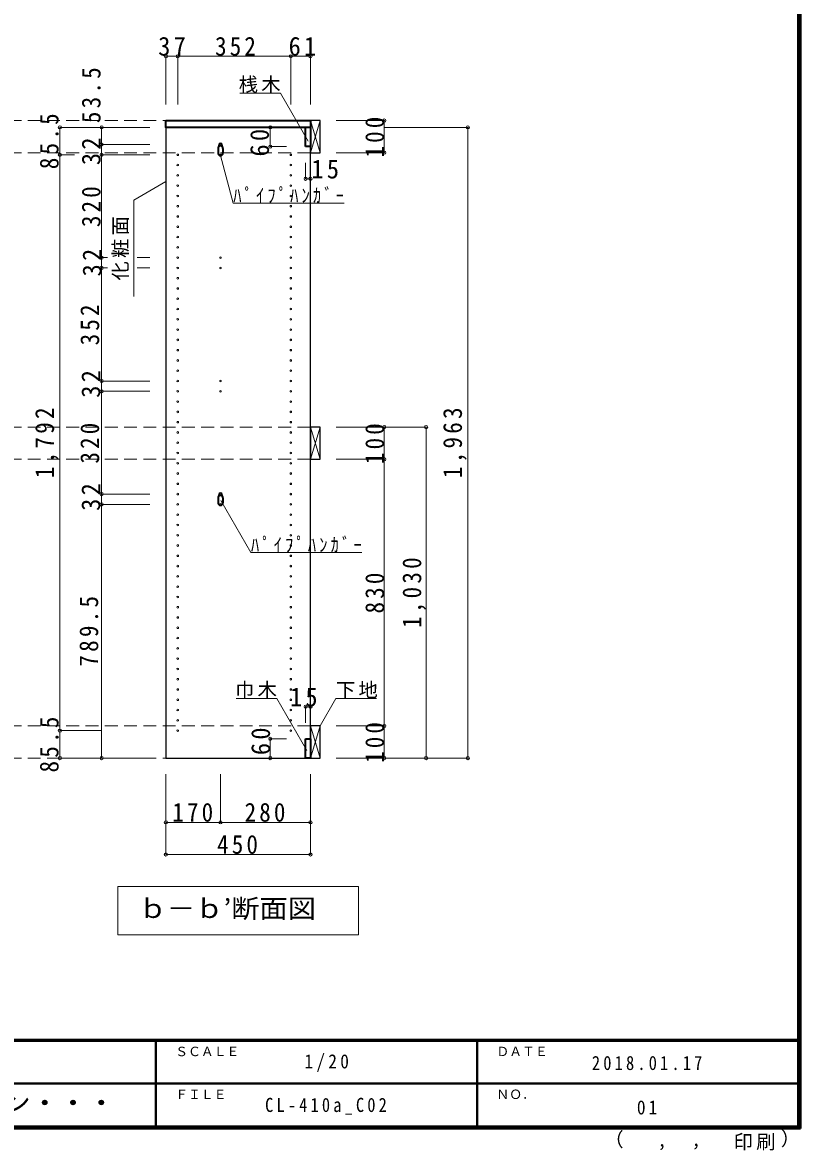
# Model space of a CAD drawing. Units: millimetres, scale not verified. Extents: x -3922 to 3878, y -2932 to 2722.
# Drawn here: x 1456 to 3878, y -2932 to 578 of the extents above; entities that cross this region are included whole.
import ezdxf
from ezdxf.enums import TextEntityAlignment as Align

# ---------------------------------------------------------------- set-up
doc = ezdxf.new("R2010")
doc.units = ezdxf.units.MM
doc.header["$LTSCALE"] = 20
doc.header["$PDMODE"] = 32
doc.header["$PDSIZE"] = 10
doc.linetypes.add('DASHED2', pattern=[3, 2, -1])
for name, color, linetype, lineweight in [('0-2', 2, 'Continuous', 35), ('0-5_側板', 4, 'Continuous', 9), ('0-6_パイプハンガー', 4, 'Continuous', 9), ('0-7_桟木・巾木', 2, 'Continuous', 35), ('0-8', 3, 'Continuous', 25), ('0-A_文字', 7, 'Continuous', 18), ('0-B_寸法', 7, 'Continuous', 9), ('F-1_枠', 6, 'Continuous', 40)]:
    doc.layers.add(name, color=color, linetype=linetype, lineweight=lineweight)
doc.layers.add('F-A_文字', color=7, linetype='Continuous')
doc.styles.add('ＭＳ ゴシック', font='')
doc.styles.get('ＭＳ ゴシック').set_extended_font_data('MS Gothic')

msp = doc.modelspace()

# ---------------------------------------------------------------- linework, layer by layer
at = {"layer": '0-2'}
for p, q in [((1902.47, 272.73), (2352.47, 272.73)), ((2352.47, 272.73), (2352.47, 251.73))]:
    msp.add_line(p, q, dxfattribs=at)
msp.add_lwpolyline([(2352.47, 251.73), (1902.47, 251.73), (1902.47, 272.73)], dxfattribs=at)
at = {"layer": '0-5_側板', "color": 3, "lineweight": 25}
for p, q in [((2352.47, 251.73), (1902.47, 251.73)), ((2352.47, -1711.27), (2352.47, 251.73))]:
    msp.add_line(p, q, dxfattribs=at)
msp.add_lwpolyline([(1902.47, 251.73), (1902.47, -1711.27), (2352.47, -1711.27)], dxfattribs=at)
at = {"layer": '0-5_側板'}
for centre in [(2072.47, 198.23), (1939.47, 166.23), (2072.47, 166.23), (2291.47, 166.23), (1939.47, 134.23), (2291.47, 134.23), (1939.47, 102.23), (1939.47, 70.23), (2291.47, 102.23), (2291.47, 70.23), (1939.47, 38.23), (2291.47, 38.23), (1939.47, 6.23), (2291.47, 6.23), (1939.47, -25.77), (2291.47, -25.77), (1939.47, -57.77), (2291.47, -57.77), (1939.47, -89.77), (2291.47, -89.77), (1939.47, -121.77), (2291.47, -121.77), (1939.47, -153.77), (2072.47, -153.77), (2291.47, -153.77), (1939.47, -185.77), (2072.47, -185.77), (2291.47, -185.77), (1939.47, -217.77), (2291.47, -217.77), (1939.47, -249.77), (1939.47, -281.77), (2291.47, -249.77), (2291.47, -281.77), (1939.47, -313.77), (2291.47, -313.77), (1939.47, -345.77), (2291.47, -345.77), (1939.47, -377.77), (2291.47, -377.77), (1939.47, -409.77), (2291.47, -409.77), (1939.47, -441.77), (2291.47, -441.77), (1939.47, -473.77), (2291.47, -473.77), (1939.47, -505.77), (2291.47, -505.77), (1939.47, -537.77), (2072.47, -537.77), (2291.47, -537.77), (1939.47, -569.77), (2072.47, -569.77), (2291.47, -569.77), (1939.47, -601.77), (1939.47, -633.77), (2291.47, -601.77), (2291.47, -633.77), (1939.47, -665.77), (2291.47, -665.77), (1939.47, -697.77), (2291.47, -697.77), (1939.47, -729.77), (2291.47, -729.77), (1939.47, -761.77), (2291.47, -761.77), (1939.47, -793.77), (2291.47, -793.77), (1939.47, -825.77), (2291.47, -825.77), (1939.47, -857.77), (2291.47, -857.77), (1939.47, -889.77), (2072.47, -889.77), (2291.47, -889.77), (1939.47, -921.77), (2072.47, -921.77), (2291.47, -921.77), (1939.47, -953.77), (2291.47, -953.77), (1939.47, -985.77), (1939.47, -1017.77), (2291.47, -985.77), (2291.47, -1017.77), (1939.47, -1049.77), (2291.47, -1049.77), (1939.47, -1081.77), (2291.47, -1081.77), (1939.47, -1113.77), (2291.47, -1113.77), (1939.47, -1145.77), (2291.47, -1145.77), (1939.47, -1177.77), (2291.47, -1177.77), (1939.47, -1209.77), (2291.47, -1209.77), (1939.47, -1241.77), (2291.47, -1241.77), (1939.47, -1273.77), (2291.47, -1273.77), (1939.47, -1305.77), (2291.47, -1305.77), (1939.47, -1337.77), (1939.47, -1369.77), (2291.47, -1337.77), (2291.47, -1369.77), (1939.47, -1401.77), (2291.47, -1401.77), (1939.47, -1433.77), (2291.47, -1433.77), (1939.47, -1465.77), (2291.47, -1465.77), (1939.47, -1497.77), (2291.47, -1497.77), (1939.47, -1529.77), (2291.47, -1529.77), (1939.47, -1561.77), (2291.47, -1561.77), (1939.47, -1593.77), (2291.47, -1593.77), (1939.47, -1625.77), (2291.47, -1625.77)]:
    msp.add_circle(centre, 2.5, dxfattribs=at)
at = {"layer": '0-6_パイプハンガー', "color": 2, "lineweight": 35}
for p, q in [((2064.97, 186.23), (2064.97, 171.23)), ((2079.97, 186.23), (2079.97, 171.23)), ((2064.97, -901.77), (2064.97, -916.77)), ((2079.97, -901.77), (2079.97, -916.77))]:
    msp.add_line(p, q, dxfattribs=at)
at = {"layer": '0-6_パイプハンガー', "color": 7, "lineweight": 18}
for centre, radius, start, end in [((2111.07, 184.72), 46.13, 162.96035, 178.115), ((2072.47, 198.23), 5.5, 0, 180), ((2033.86, 184.72), 46.13, 1.885, 17.03965), ((2111.07, -903.28), 46.13, 162.96035, 178.115), ((2072.47, -889.77), 5.5, 0, 180), ((2033.86, -903.28), 46.13, 1.885, 17.03965)]:
    msp.add_arc(centre, radius, start, end, dxfattribs=at)
at = {"layer": '0-6_パイプハンガー', "color": 2, "lineweight": 35}
for centre, start, end in [((2072.47, 186.23), 0, 180), ((2072.47, 171.23), 180, 0), ((2072.47, -901.77), 0, 180), ((2072.47, -916.77), 180, 0)]:
    msp.add_arc(centre, 7.5, start, end, dxfattribs=at)
at = {"layer": '0-7_桟木・巾木'}
for p, q in [((2352.47, 251.73), (2337.47, 251.73)), ((2337.47, 191.73), (2337.47, 251.73)), ((2352.47, 251.73), (2352.47, 191.73)), ((2337.47, -1651.27), (2352.47, -1651.27)), ((2352.47, -1651.27), (2352.47, -1711.27))]:
    msp.add_line(p, q, dxfattribs=at)
for points in [[(2352.47, 191.73), (2340.97, 191.73), (2337.47, 191.73)], [(2352.47, -1711.27), (2337.47, -1711.27), (2337.47, -1651.27)]]:
    msp.add_lwpolyline(points, dxfattribs=at)
at = {"layer": '0-8'}
for p, q in [((2352.47, 272.73), (2352.47, 172.73)), ((2382.47, 272.73), (2352.47, 272.73)), ((2382.47, 172.73), (2382.47, 272.73)), ((2352.47, 172.73), (2382.47, 172.73)), ((2352.47, -681.27), (2352.47, -781.27)), ((2382.47, -681.27), (2352.47, -681.27)), ((2382.47, -781.27), (2382.47, -681.27)), ((2352.47, -781.27), (2382.47, -781.27)), ((2352.47, -1611.27), (2352.47, -1711.27)), ((2382.47, -1611.27), (2352.47, -1611.27)), ((2382.47, -1711.27), (2382.47, -1611.27)), ((2352.47, -1711.27), (2382.47, -1711.27))]:
    msp.add_line(p, q, dxfattribs=at)
at = {"layer": '0-8', "color": 7, "lineweight": 18}
for p, q in [((2352.47, 172.73), (2382.47, 272.73)), ((2352.47, 272.73), (2382.47, 172.73)), ((2352.47, -781.27), (2382.47, -681.27)), ((2352.47, -681.27), (2382.47, -781.27)), ((2352.47, -1711.27), (2382.47, -1611.27)), ((2352.47, -1611.27), (2382.47, -1711.27))]:
    msp.add_line(p, q, dxfattribs=at)
at = {"layer": '0-A_文字'}
for p, q in [((2112.21, 15.43), (2072.47, 163.73)), ((1902.47, 82.66), (1802.47, 24.93)), ((1802.47, -275.07), (1802.47, 24.93)), ((2112.21, 15.43), (2457.21, 15.43)), ((2073.91, -910.02), (2167.29, -1071.77)), ((2167.29, -1071.77), (2512.29, -1071.77)), ((2247.69, -1525.68), (2121.66, -1525.68)), ((2341.07, -1687.41), (2247.69, -1525.68)), ((1752.47, -2111.27), (1752.47, -2261.27)), ((2502.47, -2111.27), (1752.47, -2111.27)), ((2502.47, -2111.27), (2502.47, -2261.27)), ((1752.47, -2261.27), (2502.47, -2261.27))]:
    msp.add_line(p, q, dxfattribs=at)
for points in [[(2345.8, 208.2), (2259.12, 358.32), (2133.09, 358.32)], [(2382.47, -1611.27), (2431.89, -1525.68), (2557.91, -1525.68)]]:
    msp.add_lwpolyline(points, dxfattribs=at)
at = {"layer": '0-B_寸法', "color": 4}
for p, q in [((1902.47, 472.73), (1902.47, 322.73)), ((1902.47, 472.73), (2352.47, 472.73)), ((1939.47, 472.73), (1939.47, 322.73)), ((2291.47, 472.73), (2291.47, 322.73)), ((2352.47, 472.73), (2352.47, 322.73)), ((1572.47, 251.73), (1572.47, -1711.27)), ((1572.47, 251.73), (1702.47, 251.73)), ((1702.47, 251.73), (1702.47, 198.23)), ((1852.47, 251.73), (1702.47, 251.73)), ((2227.47, 251.73), (2227.47, 191.73)), ((2227.47, 251.73), (2277.47, 251.73)), ((2582.47, 272.73), (2432.47, 272.73)), ((2582.47, 272.73), (2582.47, 172.73)), ((2842.47, 251.73), (2582.47, 251.73)), ((2842.47, 251.73), (2842.47, -1711.27)), ((1702.47, 198.23), (1702.47, 166.23)), ((1852.47, 198.23), (1702.47, 198.23)), ((2227.47, 191.73), (2277.47, 191.73)), ((1572.47, 166.23), (1617.48, 166.23)), ((1702.47, 166.23), (1702.47, -153.77)), ((1852.47, 166.23), (1702.47, 166.23)), ((2337.47, 91.73), (2337.47, 141.73)), ((2352.47, 91.73), (2352.47, 141.73)), ((2582.47, 172.73), (2432.47, 172.73)), ((2337.47, 91.73), (2352.47, 91.73)), ((1702.47, -153.77), (1702.47, -185.77)), ((1720.96, -153.77), (1702.47, -153.77)), ((1852.47, -153.77), (1812.72, -153.77)), ((1702.47, -185.77), (1702.47, -537.77)), ((1720.96, -185.77), (1702.47, -185.77)), ((1852.47, -185.77), (1812.72, -185.77)), ((1702.47, -537.77), (1702.47, -569.77)), ((1852.47, -537.77), (1702.47, -537.77)), ((1702.47, -569.77), (1702.47, -889.77)), ((1852.47, -569.77), (1702.47, -569.77)), ((2712.47, -681.27), (2432.47, -681.27)), ((2582.47, -781.27), (2582.47, -681.27)), ((2712.47, -1711.27), (2712.47, -681.27)), ((2582.47, -781.27), (2432.47, -781.27)), ((2582.47, -1611.27), (2582.47, -781.27)), ((1702.47, -889.77), (1702.47, -921.77)), ((1852.47, -889.77), (1702.47, -889.77)), ((1852.47, -921.77), (1702.47, -921.77)), ((1702.47, -1711.27), (1702.47, -921.77)), ((2337.47, -1551.27), (2352.47, -1551.27)), ((2337.47, -1551.27), (2337.47, -1601.27)), ((2352.47, -1551.27), (2352.47, -1601.27)), ((2582.47, -1611.27), (2432.47, -1611.27)), ((2582.47, -1711.27), (2582.47, -1611.27)), ((1572.47, -1625.77), (1702.47, -1625.77)), ((2227.47, -1651.27), (2227.47, -1711.27)), ((2227.47, -1651.27), (2277.47, -1651.27)), ((1572.47, -1711.27), (1702.47, -1711.27)), ((1702.47, -1711.27), (1852.47, -1711.27)), ((2227.47, -1711.27), (2277.47, -1711.27)), ((2842.47, -1711.27), (2432.47, -1711.27)), ((1902.47, -2011.27), (1902.47, -1761.27)), ((2072.47, -1911.27), (2072.47, -1761.27)), ((2352.47, -2011.27), (2352.47, -1761.27)), ((1902.47, -1911.27), (2352.47, -1911.27)), ((1902.47, -2011.27), (2352.47, -2011.27))]:
    msp.add_line(p, q, dxfattribs=at)
at = {"layer": '0-B_寸法', "color": 4, "linetype": 'DASHED2'}
for p, q in [((2352.47, 272.73), (-2136.53, 272.73)), ((2352.47, 172.73), (-2136.53, 172.73)), ((2352.47, -681.27), (-2136.53, -681.27)), ((2352.47, -781.27), (-2136.53, -781.27)), ((2352.47, -1611.27), (-2136.53, -1611.27)), ((2352.47, -1711.27), (-2136.53, -1711.27))]:
    msp.add_line(p, q, dxfattribs=at)
at = {"layer": '0-B_寸法'}
for p in [(1902.47, 472.73), (1939.47, 472.73), (2291.47, 472.73), (2352.47, 472.73), (1572.47, 251.73), (1702.47, 251.73), (2227.47, 251.73), (2582.47, 272.73), (2842.47, 251.73), (1702.47, 198.23), (2227.47, 191.73), (2582.47, 172.73), (1572.47, 166.23), (1702.47, 166.23), (2337.47, 91.73), (2352.47, 91.73), (1702.47, -153.77), (1702.47, -185.77), (1702.47, -537.77), (1702.47, -569.77), (2582.47, -681.27), (2712.47, -681.27), (2582.47, -781.27), (1702.47, -889.77), (1702.47, -921.77), (2337.47, -1551.27), (2352.47, -1551.27), (2582.47, -1611.27), (1572.47, -1625.77), (2227.47, -1651.27), (1572.47, -1711.27), (1702.47, -1711.27), (2227.47, -1711.27), (2582.47, -1711.27), (2712.47, -1711.27), (2842.47, -1711.27), (1902.47, -1911.27), (2072.47, -1911.27), (2352.47, -1911.27), (1902.47, -2011.27), (2352.47, -2011.27)]:
    msp.add_point(p, dxfattribs=at)
at = {"layer": 'F-1_枠'}
for p, q in [((3871.3, 2722.29), (3871.3, -2864.37)), ((3874.63, 2722.29), (3874.63, -2864.37)), ((3877.97, 2722.29), (3877.97, -2864.37)), ((3877.97, -2587.71), (-3922.03, -2587.71)), ((3877.97, -2591.04), (-3922.03, -2591.04)), ((1871.3, -2591.04), (1871.3, -2857.71)), ((2871.3, -2591.04), (2871.3, -2857.71)), ((-22.03, -2724.37), (3871.3, -2724.38)), ((3877.97, -2857.71), (-3922.03, -2857.71)), ((3877.97, -2861.04), (-3922.03, -2861.04)), ((3877.97, -2864.37), (-3922.03, -2864.37))]:
    msp.add_line(p, q, dxfattribs=at)

# ---------------------------------------------------------------- texts
at = {"layer": '0-A_文字', "style": 'ＭＳ ゴシック', "width": 1.1}
msp.add_text('ｂ－ｂ’断面図', height=58.65, dxfattribs=at).set_placement((1817.47, -2226.27), align=Align.BOTTOM_LEFT)
at = {"layer": '0-A_文字', "char_height": 43.99, "attachment_point": 7, "style": 'ＭＳ ゴシック'}
for s, insert in [('\\T1.17;桟木', (2129.12, 358.32)), ('\\T1.39;\\W0.85;ﾊﾟｲﾌﾟﾊﾝｶﾞｰ', (2112.21, 15.43)), ('\\T1.39;\\W0.85;ﾊﾟｲﾌﾟﾊﾝｶﾞｰ', (2167.29, -1071.77)), ('\\T1.17;巾木', (2117.69, -1525.68)), ('\\T1.17;下地', (2431.89, -1525.68))]:
    msp.add_mtext(s, dxfattribs=dict(at, insert=insert))
at = {"layer": '0-A_文字', "insert": (1787.47, -225.07), "char_height": 43.99, "attachment_point": 7, "rotation": 90, "style": 'ＭＳ ゴシック'}
msp.add_mtext('\\T1.17;化粧面', dxfattribs=at)
at = {"layer": '0-B_寸法', "char_height": 58.65, "attachment_point": 7, "style": 'ＭＳ ゴシック'}
for s, insert in [('\\T1.27;\\W0.95;37', (1878.47, 473.94)), ('\\T1.27;\\W0.9;352', (2055.47, 473.94)), ('\\T1.27;\\W0.95;61', (2284.47, 473.94)), ('\\T1.27;\\W0.95;15', (2355.36, 91.73)), ('\\T1.27;\\W0.95;15', (2288.62, -1551.27)), ('\\T1.27;\\W0.9;170', (1922.47, -1910.06)), ('\\T1.27;\\W0.9;280', (2147.47, -1910.06)), ('\\T1.27;\\W0.9;450', (2061.93, -2010.06))]:
    msp.add_mtext(s, dxfattribs=dict(at, insert=insert))
at = {"layer": '0-B_寸法', "char_height": 58.65, "attachment_point": 7, "rotation": 90, "style": 'ＭＳ ゴシック'}
for s, insert in [('\\T1.28;\\W0.9;53.5', (1699.86, 264.81)), ('\\T1.28;\\W0.9;85.5', (1569.15, 121.48)), ('\\T1.27;\\W0.9;100', (2582.47, 157.73)), ('\\T1.27;\\W0.95;32', (1699.86, 134.1)), ('\\T1.27;\\W0.95;60', (2224.27, 160.86)), ('\\T1.27;\\W0.9;320', (1699.86, -58.77)), ('\\T1.27;\\W0.95;32', (1702.47, -212.27)), ('\\T1.27;\\W0.9;352', (1695.56, -426.77)), ('\\T1.27;\\W0.95;32', (1698.96, -589.89)), ('\\T1.28;\\W0.9;1,792', (1569.15, -839.77)), ('\\T1.28;\\W0.9;1,963', (2839.15, -839.77)), ('\\T1.27;\\W0.9;320', (1695.56, -794.77)), ('\\T1.27;\\W0.9;100', (2582.47, -796.27)), ('\\T1.27;\\W0.95;32', (1698.96, -941.89)), ('\\T1.28;\\W0.9;1,030', (2712.47, -1306.27)), ('\\T1.27;\\W0.9;830', (2582.47, -1261.27)), ('\\T1.28;\\W0.9;789.5', (1692.47, -1426.52)), ('\\T1.28;\\W0.9;85.5', (1569.15, -1756.02)), ('\\T1.27;\\W0.9;100', (2582.47, -1726.27)), ('\\T1.27;\\W0.95;60', (2227.47, -1702.05))]:
    msp.add_mtext(s, dxfattribs=dict(at, insert=insert))
at = {"layer": 'F-A_文字', "style": 'ＭＳ ゴシック'}
for s, height, p in [('ＳＣＡＬＥ', 29.33, (1931.3, -2647.71)), ('ＤＡＴＥ', 29.33, (2931.3, -2647.71)), ('ＦＩＬＥ', 29.33, (1931.3, -2781.04)), ('ＮＯ．', 29.33, (2931.3, -2781.04)), ('（', 43.99, (3267.32, -2933.25)), ('）', 43.99, (3816.9, -2930.46)), (',', 43.99, (3432.15, -2933.25)), (',', 43.99, (3538.1, -2931.39))]:
    msp.add_text(s, height=height, dxfattribs=at).set_placement(p, align=Align.BOTTOM_LEFT)
at = {"layer": 'F-A_文字', "style": 'ＭＳ ゴシック', "width": 1.1}
msp.add_text('ウッドワン・・・', height=58.65, dxfattribs=at).set_placement((1041.3, -2831.04), align=Align.BOTTOM_LEFT)
at = {"layer": 'F-A_文字', "char_height": 43.99, "attachment_point": 7, "style": 'ＭＳ ゴシック'}
for s, insert in [('\\T1.38;\\W0.9;1/20', (2333.8, -2687.71)), ('\\T1.39;\\W0.85;2018.01.17', (3228.8, -2682.71)), ('\\T1.39;\\W0.85;CL-410a_C02', (2211.3, -2821.04)), ('\\T1.36;\\W0.9;01', (3368.8, -2821.04)), ('\\T1.17;印刷', (3670.07, -2932.32))]:
    msp.add_mtext(s, dxfattribs=dict(at, insert=insert))

doc.saveas('drawing.dxf')
